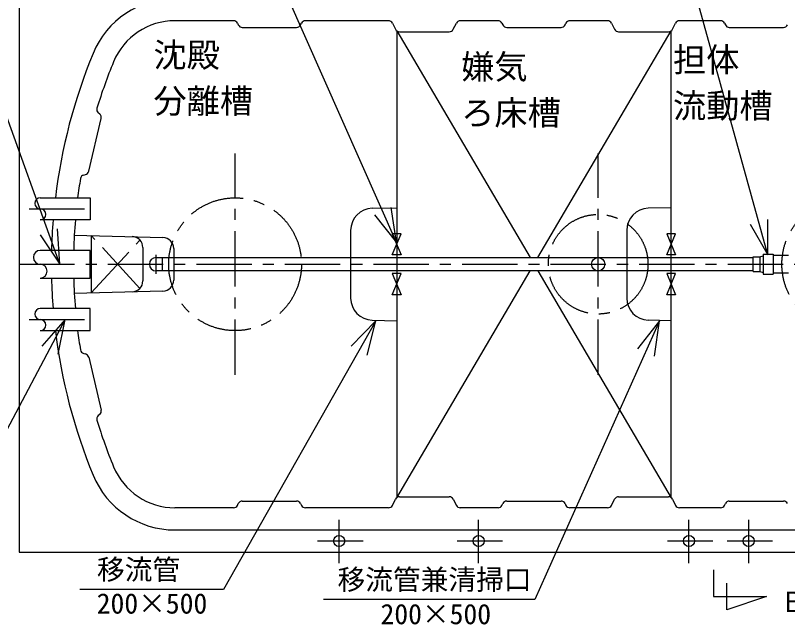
# Model space of a CAD drawing. Units: millimetres, scale not verified. Extents: x -14850 to 14850, y -10500 to 10500.
# Drawn here: x -10015 to -6527, y -623 to 2129 of the extents above; entities that cross this region are included whole.
import ezdxf
from ezdxf.enums import TextEntityAlignment as Align

# ---------------------------------------------------------------- set-up
doc = ezdxf.new("R2010")
doc.units = ezdxf.units.MM
doc.header["$LTSCALE"] = 50
doc.linetypes.add('CHAIN1', pattern=[8, 5, -1, 1, -1])
doc.linetypes.add('LONG_DASHED1', pattern=[7, 6, -1])
for name, color, linetype, lineweight in [('0-0_製作', 5, 'Continuous', 25), ('0-2_躯体', 3, 'Continuous', 25), ('0-6_文字', 5, 'Continuous', 25)]:
    doc.layers.add(name, color=color, linetype=linetype, lineweight=lineweight)
doc.styles.add('ＭＳ ゴシック', font='')
doc.styles.get('ＭＳ ゴシック').set_extended_font_data('MS Gothic')

msp = doc.modelspace()

# ---------------------------------------------------------------- linework, layer by layer
at = {"layer": '0-0_製作', "color": 3}
msp.add_circle((-7382.6, 1004.89), 30, dxfattribs=at)
at = {"layer": '0-2_躯体'}
for p, q in [((-9813.69, 1004.89), (-10391.42, 2604.89)), ((-8293.14, 1102.65), (-8901, 2473.19)), ((-9029.96, 2104.89), (-9294.25, 2104.89)), ((-9012.07, 2093.83), (-9008.13, 2085.94)), ((-8727.07, 2085.94), (-8723.13, 2093.83)), ((-8329.96, 2104.89), (-8705.24, 2104.89)), ((-8312.07, 2093.83), (-8298.13, 2065.95)), ((-8037.07, 2065.95), (-8023.13, 2093.83)), ((-7834.96, 2104.89), (-8005.24, 2104.89)), ((-7817.07, 2093.83), (-7813.13, 2085.94)), ((-7532.07, 2085.94), (-7528.13, 2093.83)), ((-7339.96, 2104.89), (-7510.24, 2104.89)), ((-7322.07, 2093.83), (-7308.13, 2065.95)), ((-7047.07, 2065.95), (-7033.13, 2093.83)), ((-6829.96, 2104.89), (-7015.24, 2104.89)), ((-6812.07, 2093.83), (-6808.13, 2085.94)), ((-8990.24, 2074.89), (-8744.96, 2074.89)), ((-8292.6, 2059.17), (-8292.6, -49.39)), ((-8292.6, 2059.17), (-7690.24, 1034.89)), ((-7795.24, 2074.89), (-7549.96, 2074.89)), ((-7654.96, 1034.89), (-7052.6, 2059.17)), ((-7052.6, -49.39), (-7052.6, 2059.17)), ((-6790.24, 2074.89), (-6544.96, 2074.89)), ((-8280.24, 2054.89), (-8054.96, 2054.89)), ((-7290.24, 2054.89), (-7064.96, 2054.89)), ((-9634.36, 1683.45), (-9640.43, 1688.5)), ((-9683.58, 1424.69), (-9627.67, 1663.51)), ((-9706.11, 1407.96), (-9698.43, 1409.79)), ((-8403.2, 1257.44), (-8292.6, 1260.34)), ((-8293.14, 1102.65), (-8317.31, 1260.81)), ((-7052.6, 1260.15), (-7156.22, 1257.44)), ((-8393.15, 1227.54), (-8293.14, 1102.65)), ((-8500.58, 1157.47), (-8500.58, 852.31)), ((-7253.6, 1157.47), (-7253.6, 852.31)), ((-9748.98, 1136.65), (-9348.59, 1126.16)), ((-9672.13, 1134.64), (-9672.13, 875.14)), ((-9439.2, 1079.83), (-9439.2, 929.95)), ((-9299.9, 1076.18), (-9299.9, 933.6)), ((-6637.6, 1049.89), (-6592.6, 1049.89)), ((-6637.6, 1049.89), (-6637.6, 959.89)), ((-6592.6, 1049.89), (-6592.6, 959.89)), ((-9379.85, 1034.89), (-6682.6, 1034.89)), ((-9351.85, 1034.89), (-9351.85, 974.89)), ((-6682.6, 971.39), (-6682.6, 1038.39)), ((-6652.6, 1038.39), (-6652.6, 971.39)), ((-6522.6, 1044.89), (-6592.6, 1044.89)), ((-9902.6, 942.39), (-9677.19, 942.39)), ((-6682.6, 974.89), (-9379.85, 974.89)), ((-8292.6, -49.39), (-7690.24, 974.89)), ((-7654.96, 974.89), (-7052.6, -49.39)), ((-6637.6, 959.89), (-6592.6, 959.89)), ((-6522.6, 964.89), (-6592.6, 964.89)), ((-9348.59, 883.61), (-9748.98, 873.13)), ((-9789.72, 754.89), (-10507.06, -595.11)), ((-8386.9, 749.38), (-9074.56, -464.36)), ((-8403.2, 752.34), (-8292.6, 749.44)), ((-7105.71, 748.58), (-7668.85, -508.63)), ((-7052.6, 749.63), (-7156.22, 752.34)), ((-9706.11, 601.81), (-9698.43, 599.99)), ((-9683.58, 585.09), (-9627.67, 346.27)), ((-9634.36, 326.33), (-9640.43, 321.28)), ((-8990.24, -65.11), (-8744.96, -65.11)), ((-8312.07, -84.06), (-8298.13, -56.17)), ((-8280.24, -45.11), (-8054.96, -45.11)), ((-8037.07, -56.17), (-8023.13, -84.06)), ((-7795.24, -65.11), (-7549.96, -65.11)), ((-7322.07, -84.06), (-7308.13, -56.17)), ((-7290.24, -45.11), (-7064.96, -45.11)), ((-7047.07, -56.17), (-7033.13, -84.06)), ((-6790.24, -65.11), (-6544.96, -65.11)), ((-9029.96, -95.11), (-9294.25, -95.11)), ((-9012.07, -84.06), (-9008.13, -76.17)), ((-8727.07, -76.17), (-8723.13, -84.06)), ((-8329.96, -95.11), (-8705.24, -95.11)), ((-7834.96, -95.11), (-8005.24, -95.11)), ((-7817.07, -84.06), (-7813.13, -76.17)), ((-7532.07, -76.17), (-7528.13, -84.06)), ((-7339.96, -95.11), (-7510.24, -95.11)), ((-6829.96, -95.11), (-7015.24, -95.11)), ((-6812.07, -84.06), (-6808.13, -76.17)), ((-9294.25, -195.11), (-6307.6, -195.11)), ((-6861.79, -375.6), (-6861.79, -495.6)), ((-9074.56, -464.36), (-9723.48, -464.36)), ((-7668.85, -508.63), (-8623.56, -508.63))]:
    msp.add_line(p, q, dxfattribs=at)
at = {"layer": '0-2_躯体', "color": 2}
for p, q in [((-9997.6, 2304.89), (-9997.6, -295.11)), ((-9997.6, 2304.89), (-9997.6, -295.11)), ((-9997.6, -295.11), (-5197.6, -295.11)), ((-9997.6, -295.11), (-5197.6, -295.11))]:
    msp.add_line(p, q, dxfattribs=at)
at = {"layer": '0-2_躯体', "linetype": 'CHAIN1'}
for p, q in [((-9022.6, 504.89), (-9022.6, 1504.89)), ((-7382.6, 504.89), (-7382.6, 1504.89)), ((-9952.6, 1254.89), (-9663.32, 1254.89)), ((-9452.63, 895.85), (-9672.13, 1134.64)), ((-9672.13, 875.14), (-9452.63, 1113.93)), ((-9997.6, 1004.89), (-5197.6, 1004.89)), ((-9952.6, 754.89), (-9663.32, 754.89))]:
    msp.add_line(p, q, dxfattribs=at)
at = {"layer": '0-2_躯体', "linetype": 'LONG_DASHED1'}
msp.add_line((-9379.85, 960.83), (-9379.85, 1048.08), dxfattribs=at)
at = {"layer": '0-2_躯体'}
for points in [[(-6615.49, 1047.27), (-7071.41, 2690.94), (-7840.99, 2690.94)], [(-9902.6, 1304.89), (-9677.19, 1304.89), (-9677.19, 1204.89), (-9902.6, 1204.89)], [(-6695.79, 1185.66), (-6615.49, 1047.27), (-6615.84, 1207.27)], [(-9902.63, 1137.89), (-9813.69, 1004.89), (-9824.21, 1164.54)], [(-9677.19, 942.39), (-9677.19, 1067.39), (-9902.6, 1067.39)], [(-6682.6, 1038.39), (-6652.6, 1038.39), (-6637.6, 1042.39)], [(-6682.6, 971.39), (-6652.6, 971.39), (-6637.6, 967.39)], [(-9902.6, 704.89), (-9677.19, 704.89), (-9677.19, 804.89), (-9902.6, 804.89)], [(-9821.13, 598), (-9789.72, 754.89), (-9895.37, 634.73)], [(-8426.57, 594.38), (-8386.9, 749.38), (-8498.76, 634.98)], [(-7128.7, 590.24), (-7105.71, 748.58), (-7204.79, 622.95)], [(-6861.79, -495.6), (-6621.79, -495.6), (-6801.79, -555.6), (-6801.79, -435.6)]]:
    msp.add_lwpolyline(points, dxfattribs=at)
for points in [[(-8272.6, 1142.89), (-8312.6, 1142.89), (-8272.6, 1046.89), (-8312.6, 1046.89)], [(-7032.6, 1142.89), (-7072.6, 1142.89), (-7032.6, 1046.89), (-7072.6, 1046.89)], [(-8272.6, 962.89), (-8312.6, 962.89), (-8272.6, 866.89), (-8312.6, 866.89)], [(-7032.6, 962.89), (-7072.6, 962.89), (-7032.6, 866.89), (-7072.6, 866.89)]]:
    msp.add_lwpolyline(points, close=True, dxfattribs=at)
at = {"layer": '0-2_躯体', "linetype": 'CHAIN1'}
for centre, radius in [((-9022.6, 1004.89), 300), ((-6252.6, 1004.89), 300), ((-7382.6, 1004.89), 225)]:
    msp.add_circle(centre, radius, dxfattribs=at)
at = {"layer": '0-2_躯体'}
for centre, radius, start, end in [((-9294.25, 1804.89), 400, 90, 157.6073), ((-9294.25, 1804.89), 300, 90, 157.6073), ((-9029.96, 2084.89), 20, 26.56505, 90), ((-8705.24, 2084.89), 20, 90, 153.43494), ((-8329.96, 2084.89), 20, 26.56505, 90), ((-8005.24, 2084.89), 20, 90, 153.43494), ((-7834.96, 2084.89), 20, 26.56505, 90), ((-7510.24, 2084.89), 20, 90, 153.43494), ((-7339.96, 2084.89), 20, 26.56505, 90), ((-7015.24, 2084.89), 20, 90, 153.43494), ((-6829.96, 2084.89), 20, 26.56505, 90), ((-8990.24, 2094.89), 20, 206.56503, 270), ((-8744.96, 2094.89), 20, 270, 333.43494), ((-8280.24, 2074.89), 20, 206.56503, 270), ((-8054.96, 2074.89), 20, 270, 333.43494), ((-7795.24, 2094.89), 20, 206.56503, 270), ((-7549.96, 2094.89), 20, 270, 333.43494), ((-7290.24, 2074.89), 20, 206.56503, 270), ((-7064.96, 2074.89), 20, 270, 333.43494), ((-6790.24, 2094.89), 20, 206.56503, 270), ((-6544.96, 2094.89), 20, 270, 333.43494), ((-7352.6, 1004.89), 2500, 157.6073, 173.10789), ((-7352.6, 1004.89), 2400, 157.6073, 162.92087), ((-9627.64, 1703.88), 20, 162.92087, 230.25755), ((-9647.14, 1668.07), 20, 346.8226, 50.25755), ((-9701.48, 1388.51), 20, 103.38763, 170.72433), ((-9703.06, 1429.25), 20, 283.38765, 346.8226), ((-7352.6, 1004.89), 2400, 170.72435, 172.81923), ((-9902.6, 1279.89), 25, 90, 270), ((-8400.58, 1157.47), 100, 91.5, 180), ((-7153.6, 1157.47), 100, 91.5, 180), ((-9902.6, 1229.89), 25, 270, 90), ((-7352.6, 1004.89), 2500, 175.41142, 178.56744), ((-7352.6, 1004.89), 2400, 175.2198, 178.50775), ((-9489.2, 1079.83), 50, 0, 88.49998), ((-9349.9, 1076.18), 50, 0, 88.49998), ((-9902.6, 1036.14), 31.25, 90, 270), ((-9379.85, 1004.89), 30, 90, 270), ((-9902.6, 973.64), 31.25, 270, 90), ((-7352.6, 1004.89), 2500, 181.43253, 184.58855), ((-7352.6, 1004.89), 2400, 181.49223, 184.78018), ((-9489.2, 929.95), 50, 271.5, 0), ((-9349.9, 933.6), 50, 271.5, 0), ((-8400.58, 852.31), 100, 180, 268.5), ((-7153.6, 852.31), 100, 180, 268.5), ((-9902.6, 779.89), 25, 90, 270), ((-9902.6, 729.89), 25, 270, 90), ((-7352.6, 1004.89), 2500, 186.89207, 202.39267), ((-7352.6, 1004.89), 2400, 187.18076, 189.27563), ((-9701.48, 621.27), 20, 189.27563, 256.61234), ((-9703.06, 580.53), 20, 13.17738, 76.61234), ((-9627.64, 305.9), 20, 129.74243, 197.07912), ((-9647.14, 341.71), 20, 309.74243, 13.17738), ((-7352.6, 1004.89), 2400, 197.07912, 202.39268), ((-9294.25, 204.89), 300, 202.39265, 269.99997), ((-9294.25, 204.89), 400, 202.39265, 269.99997), ((-8990.24, -85.11), 20, 90, 153.43494), ((-8744.96, -85.11), 20, 26.56505, 90), ((-8280.24, -65.11), 20, 90, 153.43494), ((-8054.96, -65.11), 20, 26.56505, 90), ((-7795.24, -85.11), 20, 90, 153.43494), ((-7549.96, -85.11), 20, 26.56505, 90), ((-7290.24, -65.11), 20, 90, 153.43494), ((-7064.96, -65.11), 20, 26.56505, 90), ((-6790.24, -85.11), 20, 90, 153.43494), ((-6544.96, -85.11), 20, 26.56505, 90), ((-9029.96, -75.11), 20, 270, 333.43494), ((-8705.24, -75.11), 20, 206.56503, 270), ((-8329.96, -75.11), 20, 270, 333.43494), ((-8005.24, -75.11), 20, 206.56503, 270), ((-7834.96, -75.11), 20, 270, 333.43494), ((-7510.24, -75.11), 20, 206.56503, 270), ((-7339.96, -75.11), 20, 270, 333.43494), ((-7015.24, -75.11), 20, 206.56503, 270), ((-6829.96, -75.11), 20, 270, 333.43494)]:
    msp.add_arc(centre, radius, start, end, dxfattribs=at)
at = {"layer": '0-6_文字', "color": 7}
for p, q in [((-8552.6, -345.32), (-8552.6, -148.83)), ((-7922.6, -345.32), (-7922.6, -148.83)), ((-6972.6, -345.32), (-6972.6, -148.83)), ((-6702.6, -345.32), (-6702.6, -148.83)), ((-8649.92, -245.11), (-8444.78, -245.11)), ((-8019.92, -245.11), (-7814.78, -245.11)), ((-7069.92, -245.11), (-6864.78, -245.11)), ((-6799.92, -245.11), (-6594.78, -245.11))]:
    msp.add_line(p, q, dxfattribs=at)
for centre in [(-8552.6, -245.11), (-7922.6, -245.11), (-6972.6, -245.11), (-6702.6, -245.11)]:
    msp.add_circle(centre, 25, dxfattribs=at)

# ---------------------------------------------------------------- texts
at = {"layer": '0-2_躯体', "color": 4, "style": 'ＭＳ ゴシック'}
for s, height, p in [('沈殿', 110, (-9391.5, 1862.3)), ('担体', 110, (-7044.63, 1840.59)), ('嫌気', 110, (-8001.36, 1808.91)), ('分離槽', 110, (-9391.5, 1654.3)), ('流動槽', 110, (-7044.63, 1632.59)), ('ろ床槽', 110, (-8001.36, 1600.91)), ('移流管\u3000\u3000', 91.79, (-9646.44, -447.27)), ('移流管兼清掃口', 91.79, (-8560.04, -492.67)), ('200×500', 91.79, (-9647.72, -600.64)), ('Ｂ', 91.79, (-6559.99, -593.8)), ('200×500', 91.79, (-8365.76, -648.54))]:
    msp.add_text(s, height=height, dxfattribs=at).set_placement(p, align=Align.BOTTOM_LEFT)

doc.saveas('drawing.dxf')
